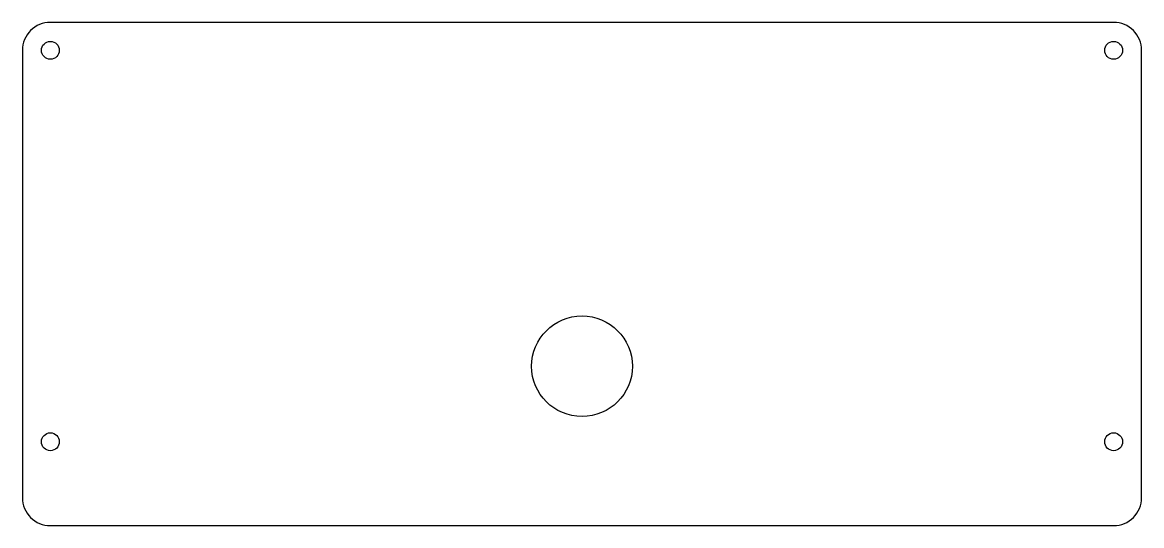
# Model space of a CAD drawing. Header units: millimetres. Extents: x -5 to 195, y -90 to 0.
import ezdxf

# ---------------------------------------------------------------- set-up
doc = ezdxf.new("R2010")
doc.units = ezdxf.units.MM

msp = doc.modelspace()

# ---------------------------------------------------------------- linework, layer by layer
msp.add_lwpolyline([(190, -90, 0.414214), (195, -85), (195, -5, 0.414214), (190, 0), (0, 0, 0.414214), (-5, -5), (-5, -85, 0.414214), (0, -90)], format="xyb", close=True)
for centre, radius in [((0, -5), 1.6), ((190, -5), 1.6), ((95, -61.5), 9), ((0, -75), 1.6), ((190, -75), 1.6)]:
    msp.add_circle(centre, radius)

doc.saveas('drawing.dxf')
